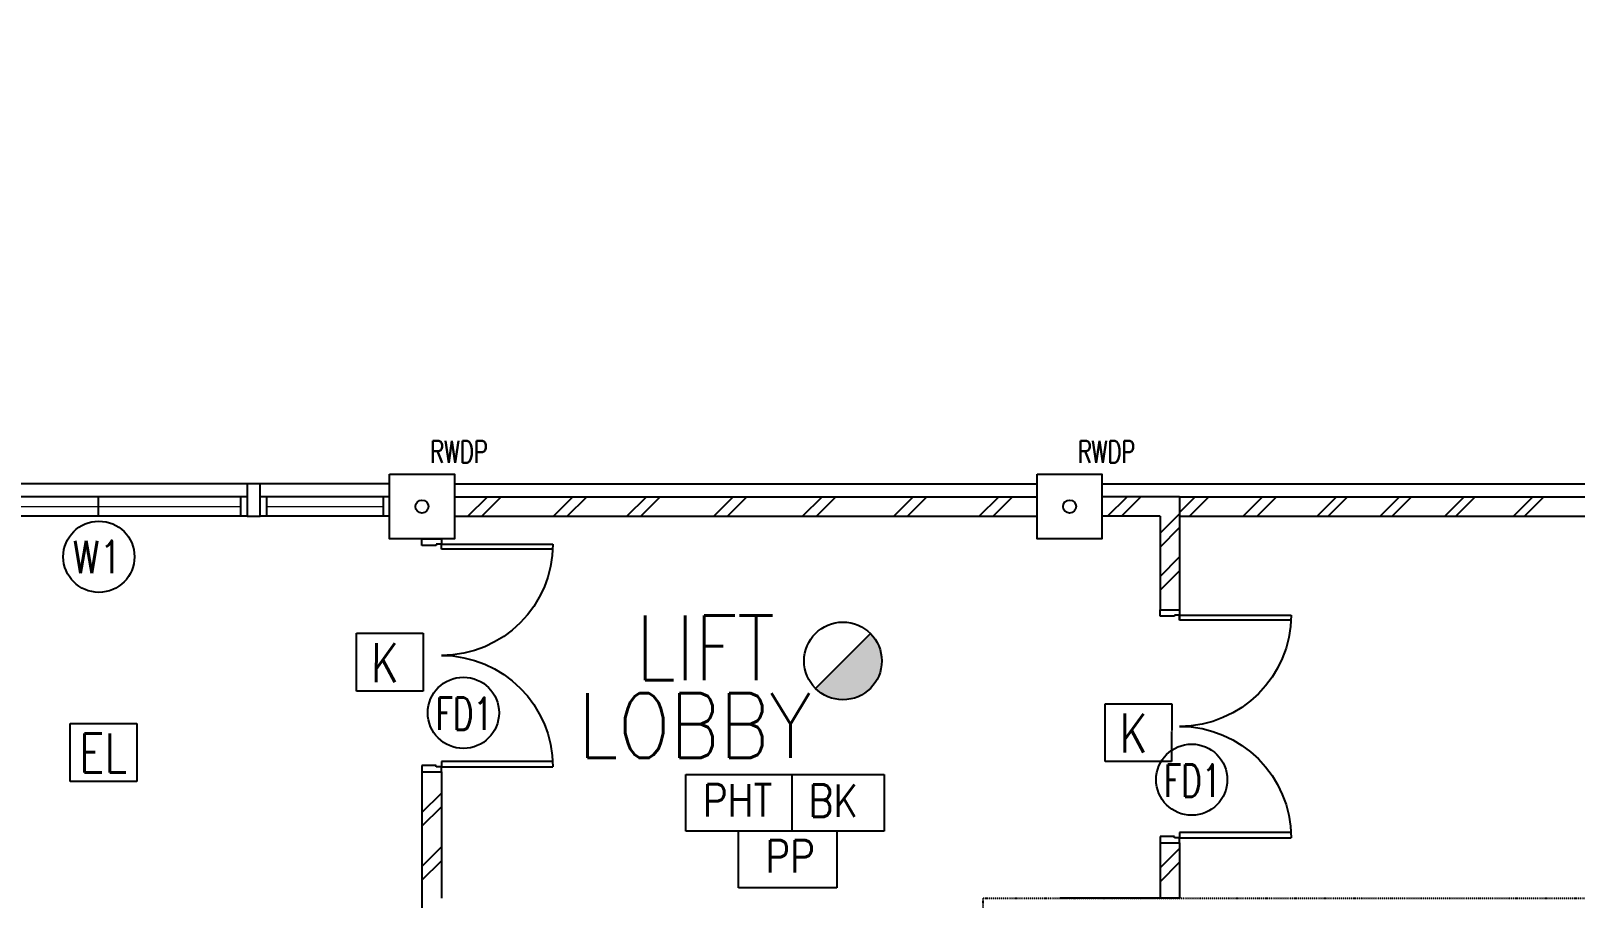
# Model space of a CAD drawing. Extents: x 2332957 to 2465864, y -1012926 to -914299.
# Drawn here: x 2417763 to 2429686, y -941762 to -935063 of the extents above; entities that cross this region are included whole.
import ezdxf
from ezdxf.enums import TextEntityAlignment as Align

# ---------------------------------------------------------------- set-up
doc = ezdxf.new("R2010")
doc.units = 0
doc.header["$LTSCALE"] = 15
doc.header["$MEASUREMENT"] = 0
doc.linetypes.add('DASHDOT', pattern=[1, 0.5, -0.25, 0, -0.25])
doc.linetypes.add('HIDDEN', pattern=[0.375, 0.25, -0.125])
doc.layers.get('0').update_dxf_attribs({"linetype": 'CONTINUOUS'})
for name, color, linetype in [('-EL & K', 10, 'CONTINUOUS'), ('-FF', 240, 'CONTINUOUS'), ('AR', 7, 'CONTINUOUS'), ('COL', 3, 'CONTINUOUS'), ('DR', 7, 'CONTINUOUS'), ('DR-T', 7, 'CONTINUOUS'), ('hatch', 7, 'CONTINUOUS'), ('LEG-T', 7, 'CONTINUOUS'), ('RWDP', 145, 'CONTINUOUS'), ('T50', 4, 'CONTINUOUS'), ('WALL', 2, 'CONTINUOUS'), ('WIN', 5, 'CONTINUOUS'), ('WIN-T', 7, 'CONTINUOUS')]:
    doc.layers.add(name, color=color, linetype=linetype)
doc.styles.add('E', font='ROMANS.SHX', dxfattribs={"width": 0.9})
doc.styles.add('ROMANS', font='romans')

# ---------------------------------------------------------------- blocks, each defined once
blk = doc.blocks.new('DR-1800-B')
at = {"layer": 'DR'}
for p, q in [((-50, 0), (0, 0)), ((0, 0), (0, -150)), ((-1800, 0), (-1800, -150)), ((-1750, 0), (-1800, 0)), ((-1760, -150), (-1760, -110)), ((-1760, -110), (-1750, -110)), ((-1750, -110), (-1750, 0)), ((-50, -110), (-50, 0)), ((-40, -110), (-50, -110)), ((-40, -150), (-40, -110)), ((-1800, -150), (-1760, -150)), ((-1760, -150), (-1760, -1010)), ((-1720, -150), (-1760, -150)), ((-1720, -1009), (-1720, -150)), ((-80, -1009), (-80, -150)), ((-80, -150), (-40, -150)), ((-40, -150), (-40, -1010)), ((0, -150), (-40, -150))]:
    blk.add_line(p, q, dxfattribs=at)
for centre, start, end in [((-1760, -150), 270, 0), ((-40, -150), 180.0001, 270)]:
    blk.add_arc(centre, 860, start, end, dxfattribs=at)
blk = doc.blocks.new('SMOKE-HEAT DETECTOR')
at = {"layer": '-FF'}
blk.add_hatch(color=11, dxfattribs=at).paths.add_polyline_path([(300, 0, 0.198912), (212, 212), (-212, -212, 0.668179)])
at = {"layer": '-FF', "linetype": 'Continuous'}
blk.add_line((-212, -212), (212, 212), dxfattribs=at)
blk.add_circle((0, 0), 300, dxfattribs=at)

msp = doc.modelspace()

# ---------------------------------------------------------------- linework, layer by layer
at = {"layer": '-EL & K', "color": 0, "linetype": 'HIDDEN', "elevation": -2.3}
for points in [[(2420278.1, -939716), (2420792, -939716.5), (2420791.6, -940163.6), (2420277.7, -940163.1)], [(2426057.6, -940260.2), (2426571.5, -940260.7), (2426571.1, -940707.8), (2426057.2, -940707.3)]]:
    msp.add_lwpolyline(points, close=True, dxfattribs=at)
at = {"layer": '-EL & K', "color": 0, "linetype": 'HIDDEN'}
msp.add_lwpolyline([(2418067.9, -940413.9), (2418581.9, -940413.9), (2418581.9, -940861), (2418067.9, -940861)], close=True, dxfattribs=at)
at = {"color": 0}
for p, q in [((2420532.9, -938562.5), (2416032.9, -938562.5)), ((2421032.9, -938562.5), (2425532.9, -938562.5)), ((2426032.9, -938562.5), (2430407.9, -938562.5))]:
    msp.add_line(p, q, dxfattribs=at)
at = {"color": 0, "ltscale": 2}
for p, q in [((2420782.9, -941762.5), (2420782.9, -944812.5)), ((2426632.9, -941762.5), (2425707.9, -941762.5))]:
    msp.add_line(p, q, dxfattribs=at)
at = {"layer": 'AR', "color": 0, "linetype": 'DASHDOT'}
msp.add_lwpolyline([(2425116.5, -947662.5), (2425116.5, -941762.5), (2430116.5, -941762.5), (2430116.5, -935062.6)], dxfattribs=at)
at = {"layer": 'COL', "color": 0}
for points in [[(2420532.9, -938487.5), (2421032.9, -938487.5), (2421032.9, -938987.5), (2420532.9, -938987.5)], [(2425532.9, -938487.5), (2426032.9, -938487.5), (2426032.9, -938987.5), (2425532.9, -938987.5)]]:
    msp.add_lwpolyline(points, close=True, dxfattribs=at)
at = {"layer": 'DR-T', "color": 0, "linetype": 'Continuous'}
for centre in [(2421103, -940330.9), (2426726, -940847.5)]:
    msp.add_circle(centre, 275, dxfattribs=at)
at = {"layer": 'hatch', "color": 0}
for p, q in [((2421137.9, -938812.5), (2421287.9, -938662.5)), ((2421243.9, -938812.5), (2421393.9, -938662.5)), ((2421798.9, -938812.5), (2421948.9, -938662.5)), ((2421904.9, -938812.5), (2422054.9, -938662.5)), ((2422365.9, -938812.5), (2422515.9, -938662.5)), ((2422471.9, -938812.5), (2422621.9, -938662.5)), ((2423035.9, -938812.5), (2423185.9, -938662.5)), ((2423141.9, -938812.5), (2423291.9, -938662.5)), ((2423721.9, -938812.5), (2423871.9, -938662.5)), ((2423827.9, -938812.5), (2423977.9, -938662.5)), ((2424424.9, -938812.5), (2424574.9, -938662.5)), ((2424530.9, -938812.5), (2424680.9, -938662.5)), ((2425085.9, -938812.5), (2425235.9, -938662.5)), ((2425191.9, -938812.5), (2425341.9, -938662.5)), ((2426076.9, -938812.5), (2426226.9, -938662.5)), ((2426182.9, -938812.5), (2426332.9, -938662.5)), ((2426632.9, -938782.1), (2426752.5, -938662.5)), ((2426708.6, -938812.5), (2426858.6, -938662.5)), ((2427122.6, -938812.5), (2427272.6, -938662.5)), ((2427231.6, -938812.5), (2427381.6, -938662.5)), ((2427694.6, -938812.5), (2427844.6, -938662.5)), ((2427779.6, -938812.5), (2427929.6, -938662.5)), ((2428181.6, -938812.5), (2428331.6, -938662.5)), ((2428272.6, -938812.5), (2428422.6, -938662.5)), ((2428680.6, -938812.5), (2428830.6, -938662.5)), ((2428765.6, -938812.5), (2428915.6, -938662.5)), ((2429210.6, -938812.5), (2429360.6, -938662.5)), ((2429295.6, -938812.5), (2429445.6, -938662.5)), ((2426482.9, -938943.9), (2426632.9, -938793.9)), ((2426482.9, -939050), (2426632.9, -938900)), ((2426482.9, -939276.9), (2426632.9, -939126.9)), ((2426482.9, -939382.9), (2426632.9, -939232.9)), ((2420782.9, -941101.2), (2420932.9, -940951.2)), ((2420782.9, -941207.2), (2420932.9, -941057.2)), ((2420782.9, -941517.3), (2420932.9, -941367.3)), ((2426482.9, -941529.5), (2426632.9, -941379.5)), ((2420782.9, -941623.3), (2420932.9, -941473.3)), ((2426482.9, -941635.6), (2426632.9, -941485.6))]:
    msp.add_line(p, q, dxfattribs=at)
at = {"layer": 'LEG-T', "color": 0}
for p, q in [((2422820.2, -940806.6), (2424351, -940806.6)), ((2422820.2, -941244.6), (2422820.2, -940806.6)), ((2423637.8, -940806.6), (2423637.8, -941244.6)), ((2424351, -940806.6), (2424351, -941244.6)), ((2424351, -941244.6), (2422820.2, -941244.6)), ((2423227.3, -941682.6), (2423227.3, -941244.6)), ((2423987.3, -941244.6), (2423987.3, -941682.6)), ((2423987.3, -941682.6), (2423227.3, -941682.6))]:
    msp.add_line(p, q, dxfattribs=at)
at = {"layer": 'RWDP', "color": 0, "linetype": 'Continuous'}
for centre in [(2420782.9, -938737.5), (2425782.9, -938737.5)]:
    msp.add_circle(centre, 50, dxfattribs=at)
at = {"layer": 'WALL', "color": 0}
for p, q in [((2426632.9, -938662.5), (2426032.9, -938662.5)), ((2426632.9, -938662.5), (2426632.9, -939615.5)), ((2426482.9, -938812.5), (2426032.9, -938812.5)), ((2426482.9, -938812.5), (2426482.9, -939535.5)), ((2420782.9, -940787.5), (2420782.9, -941762.5)), ((2420782.9, -940787.5), (2420782.9, -941762.5)), ((2420932.9, -940787.5), (2420932.9, -941762.5)), ((2426482.9, -941335.5), (2426482.9, -941762.5)), ((2426632.9, -941335.5), (2426632.9, -941762.5))]:
    msp.add_line(p, q, dxfattribs=at)
msp.add_lwpolyline([(2419432.9, -938562.5), (2419432.9, -938812.5), (2419532.9, -938812.5), (2419532.9, -938562.5)], close=True, dxfattribs=at)
at = {"layer": 'WIN', "color": 0}
for p, q in [((2419432.9, -938662.5), (2417132.9, -938662.5)), ((2418282.9, -938662.5), (2418282.9, -938812.5)), ((2419382.9, -938662.5), (2419382.9, -938812.5)), ((2420532.9, -938662.5), (2419532.9, -938662.5)), ((2419582.9, -938662.5), (2419582.9, -938812.5)), ((2420482.9, -938662.5), (2420482.9, -938812.5)), ((2421032.9, -938662.5), (2425532.9, -938662.5)), ((2426632.9, -938662.5), (2430407.9, -938662.5)), ((2419432.9, -938812.5), (2417132.9, -938812.5)), ((2420532.9, -938812.5), (2419532.9, -938812.5)), ((2421032.9, -938812.5), (2425532.9, -938812.5)), ((2426632.9, -938812.5), (2430407.9, -938812.5))]:
    msp.add_line(p, q, dxfattribs=at)
at = {"layer": 'WIN', "color": 0, "const_width": 10, "flags": 128}
for points in [[(2419382.9, -938737.5), (2417182.9, -938737.5)], [(2419582.9, -938737.5), (2420482.9, -938737.5)]]:
    msp.add_lwpolyline(points, dxfattribs=at)
at = {"layer": 'WIN-T', "color": 0, "linetype": 'Continuous'}
msp.add_circle((2418288.5, -939125.2), 275, dxfattribs=at)

# ---------------------------------------------------------------- block references
at = {"layer": '-FF', "color": 0}
msp.add_blockref('SMOKE-HEAT DETECTOR', (2424032.9, -939930), dxfattribs=at)
at = {"layer": 'WALL', "color": 0, "xscale": -1, "rotation": 90}
for p in [(2420782.9, -940787.5), (2426482.9, -941335.5)]:
    msp.add_blockref('DR-1800-B', p, dxfattribs=at)

# ---------------------------------------------------------------- texts
at = {"layer": '-EL & K', "color": 0, "linetype": 'HIDDEN', "style": 'E', "width": 0.8}
for p in [(2420389.2, -940093.2, -2.3), (2426168.7, -940637.4, -2.3)]:
    msp.add_text('K', height=300, rotation=359.95133, dxfattribs=at).set_placement(p)
msp.add_text('EL', height=300, dxfattribs=at).set_placement((2418137.1, -940791))
at = {"layer": 'DR-T', "color": 0, "style": 'ROMANS', "width": 0.7}
for p in [(2420888.3, -940463.2), (2426511.3, -940979.8)]:
    msp.add_text('FD1', height=250, dxfattribs=at).set_placement(p)
at = {"layer": 'LEG-T', "color": 0, "style": 'ROMANS', "width": 0.85}
for s, p in [('PHT', (2423219.9, -941007.2, 1555)), ('BK', (2423958.7, -941009.6, 1555)), ('PP', (2423625.8, -941439.9, 1555))]:
    msp.add_text(s, height=250, dxfattribs=at).set_placement(p, align=Align.MIDDLE)
at = {"layer": 'RWDP', "color": 0, "style": 'ROMANS', "width": 0.7}
for p in [(2420846.4, -938398.8), (2425846.4, -938398.8)]:
    msp.add_text('RWDP', height=170, dxfattribs=at).set_placement(p)
at = {"layer": 'T50', "color": 0, "style": 'ROMANS', "width": 0.85}
for s, p in [('LIFT', (2422433.7, -940079)), ('LOBBY', (2421988.7, -940679.3))]:
    msp.add_text(s, height=500, dxfattribs=at).set_placement(p)
at = {"layer": 'WIN-T', "color": 0, "style": 'ROMANS', "width": 0.8}
msp.add_text('W1', height=250, dxfattribs=at).set_placement((2418087.7, -939251))

doc.saveas('drawing.dxf')
